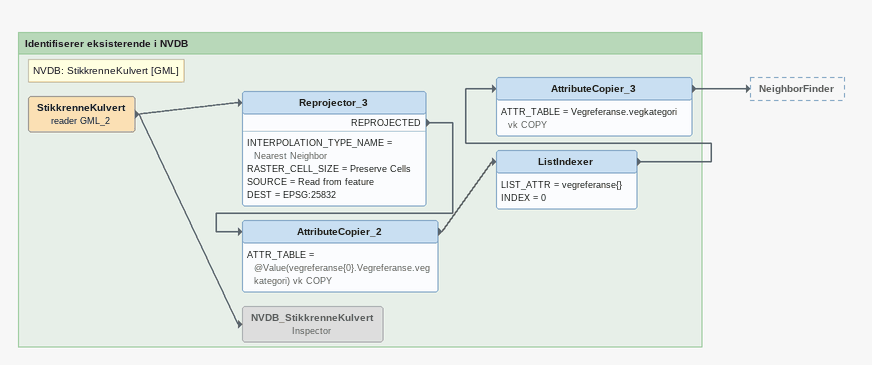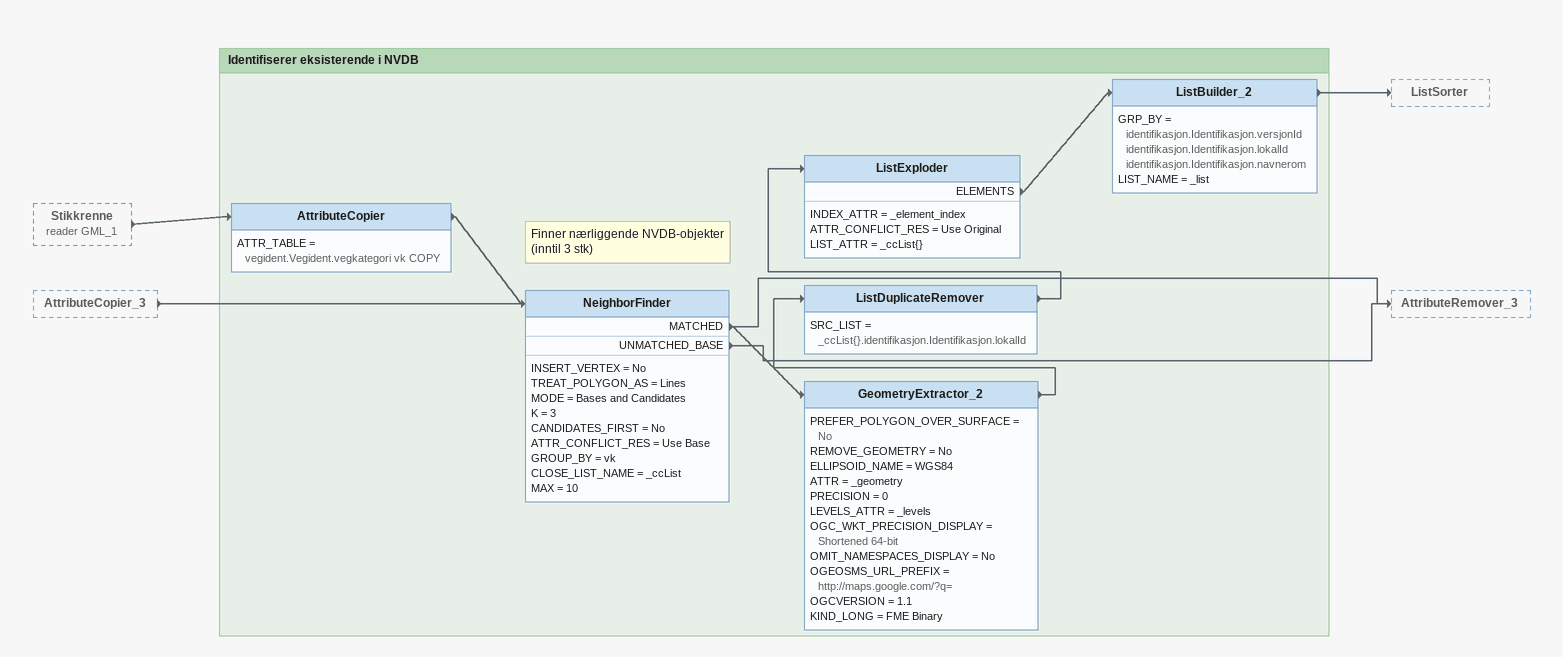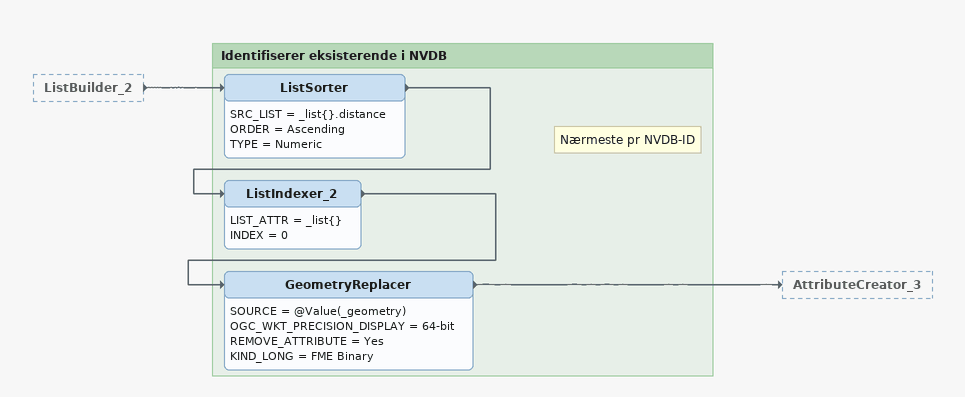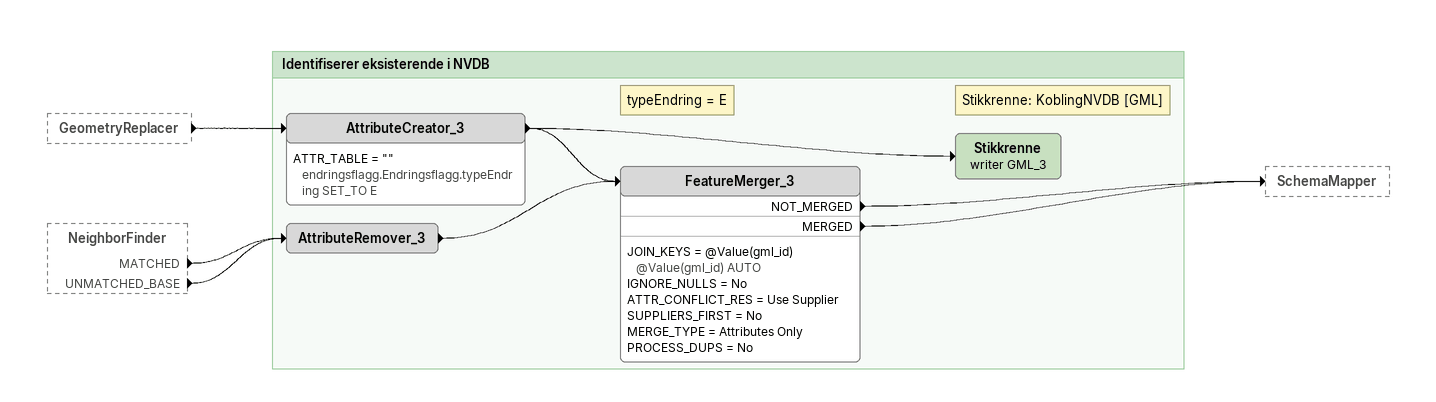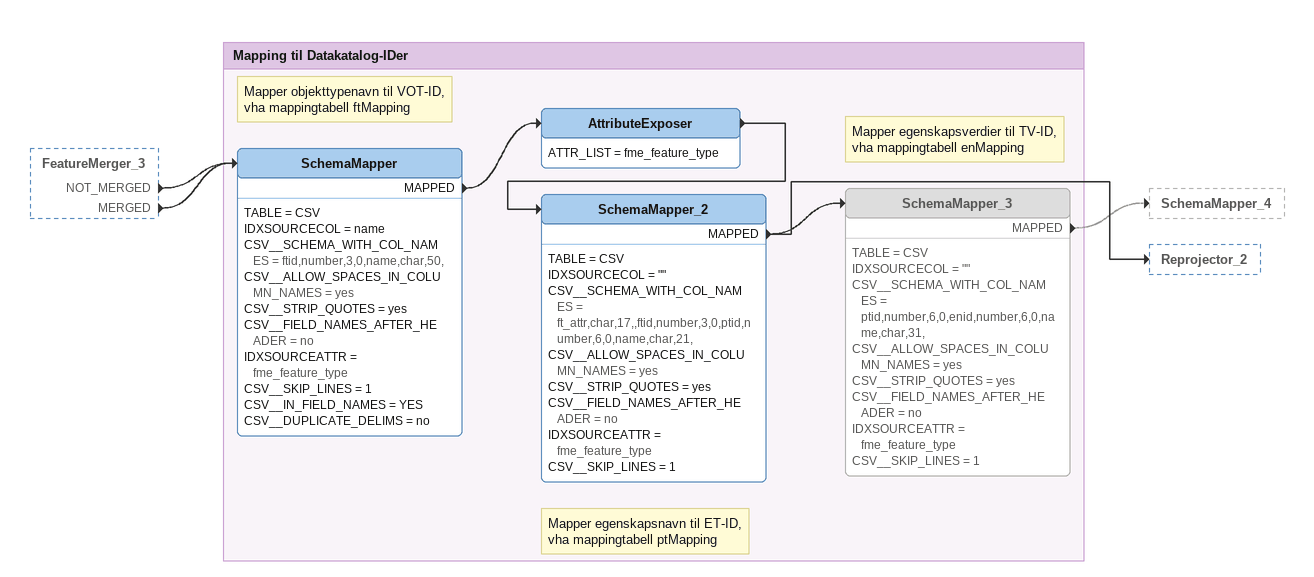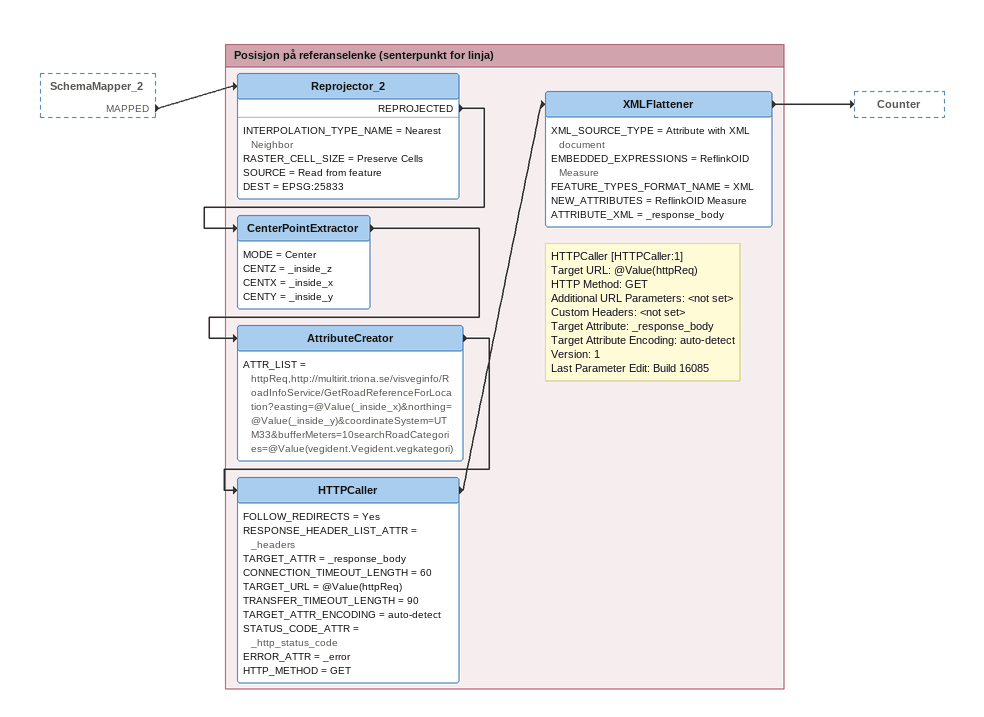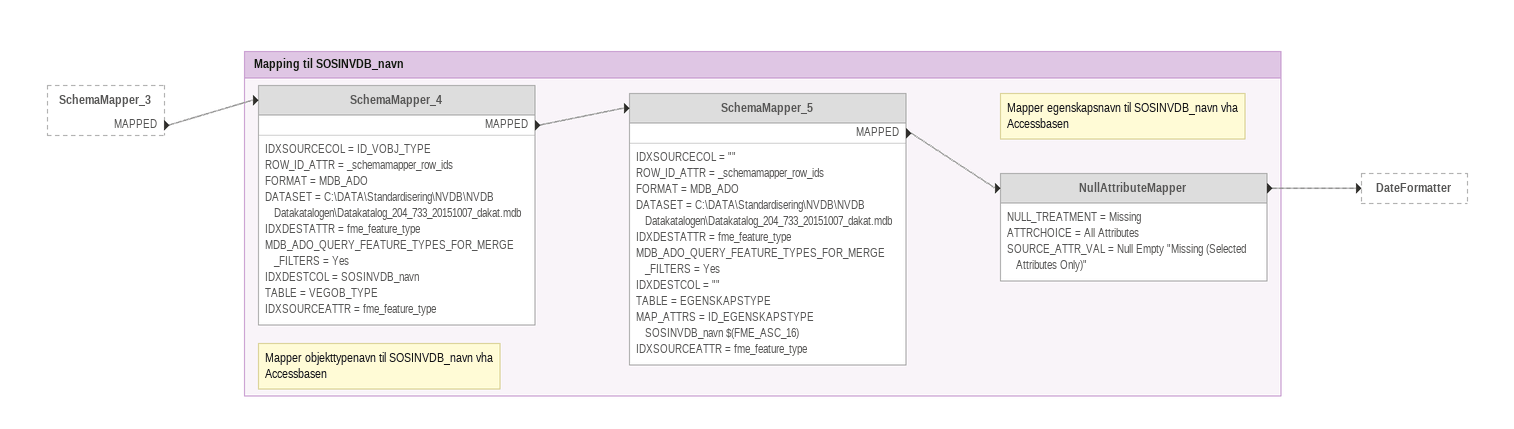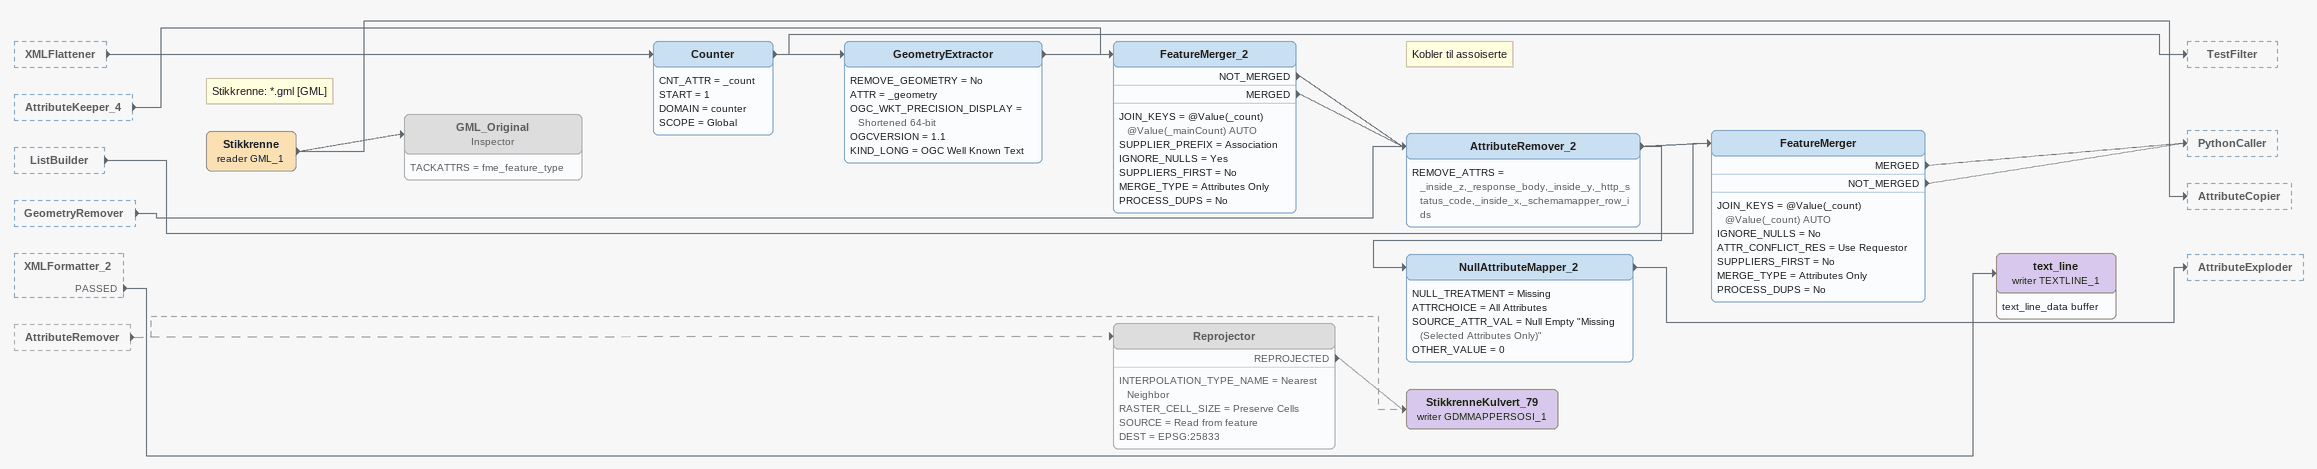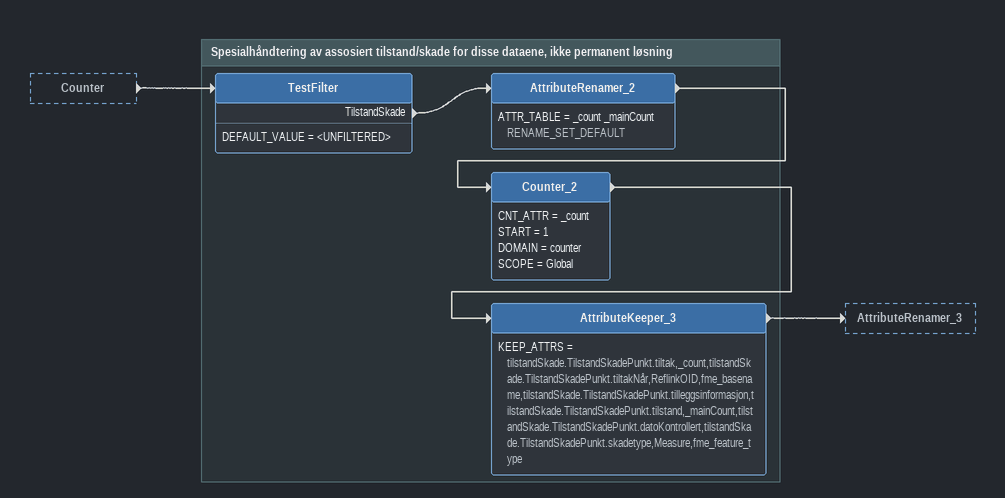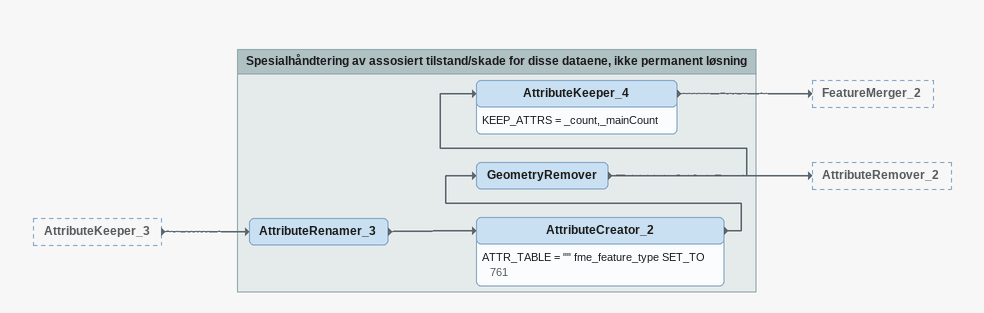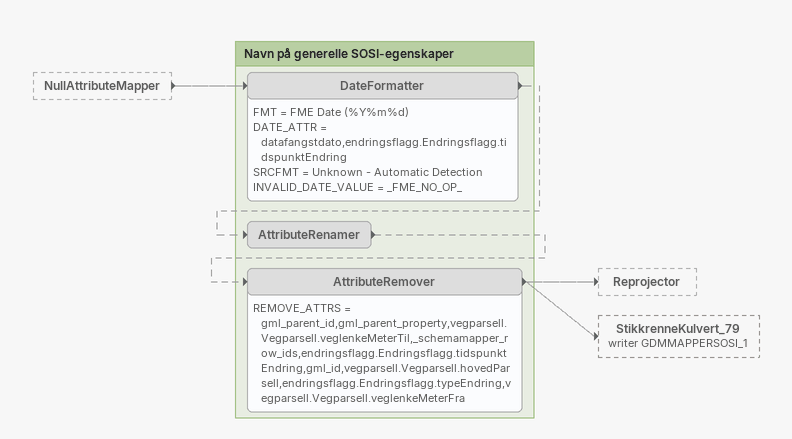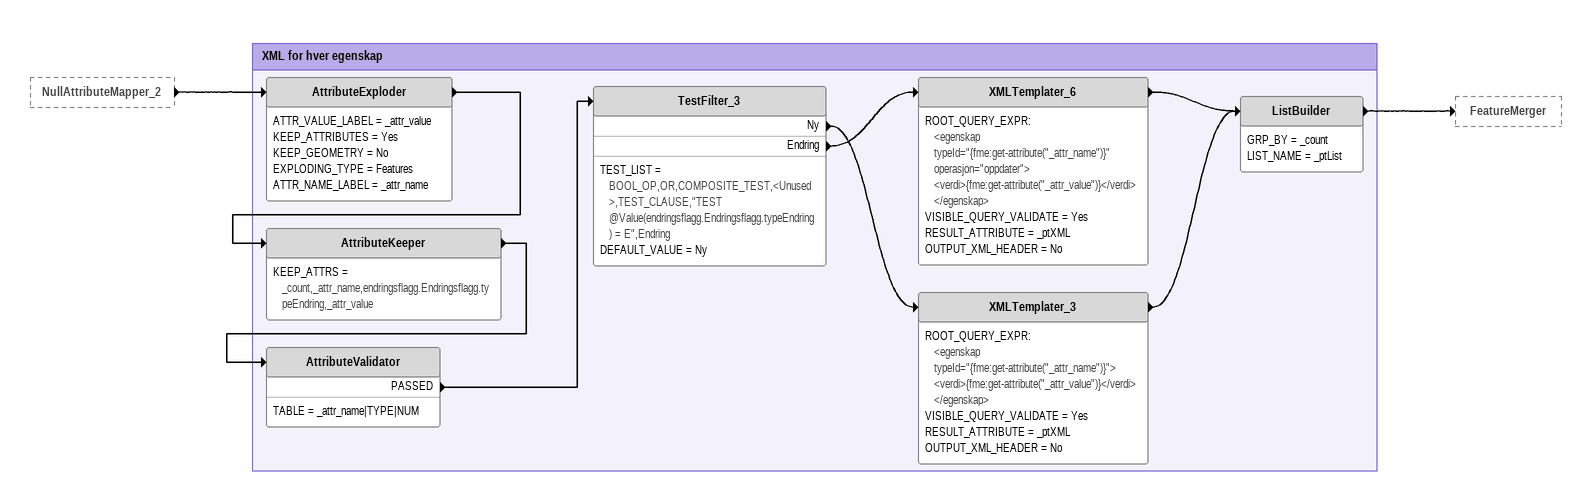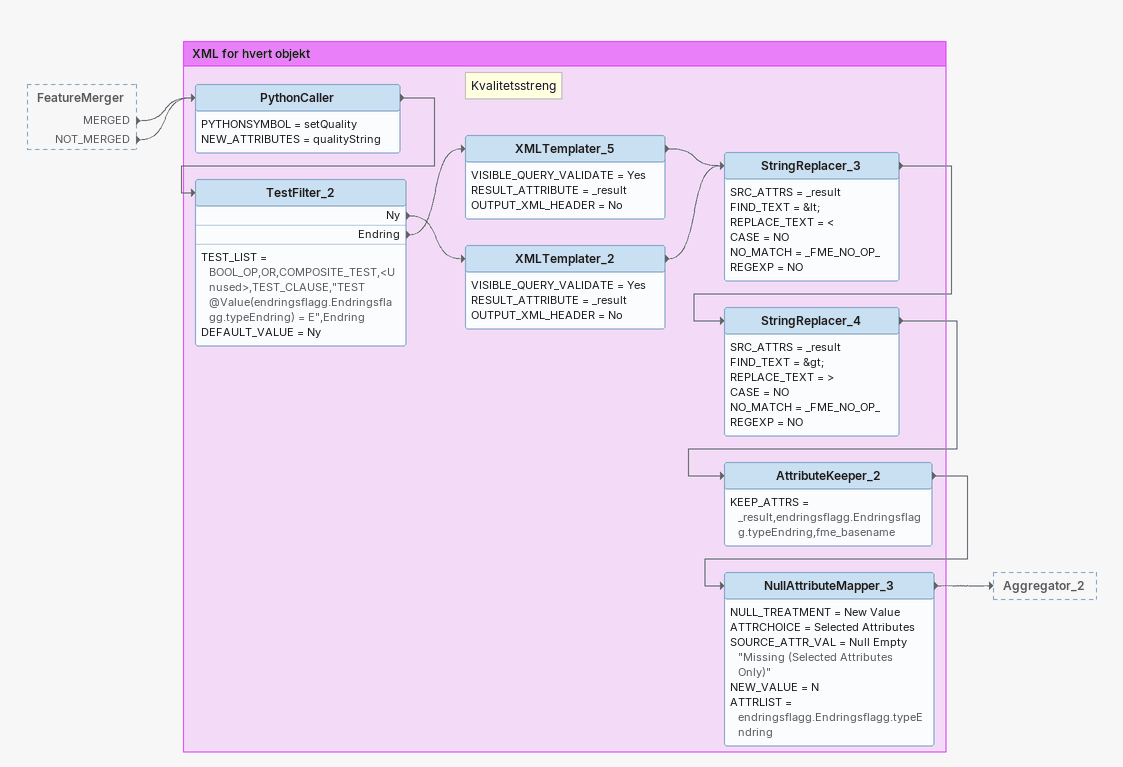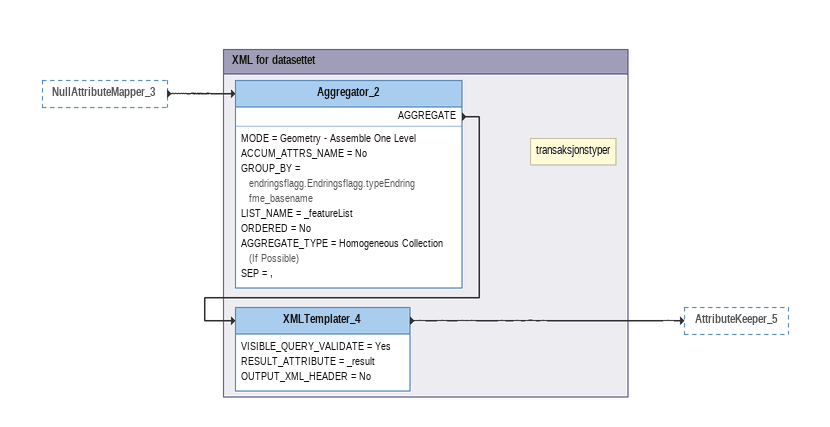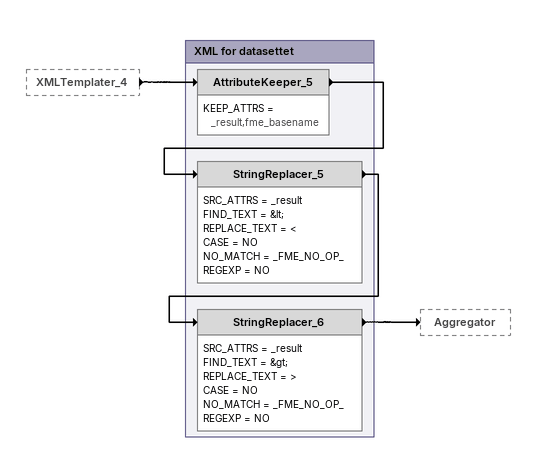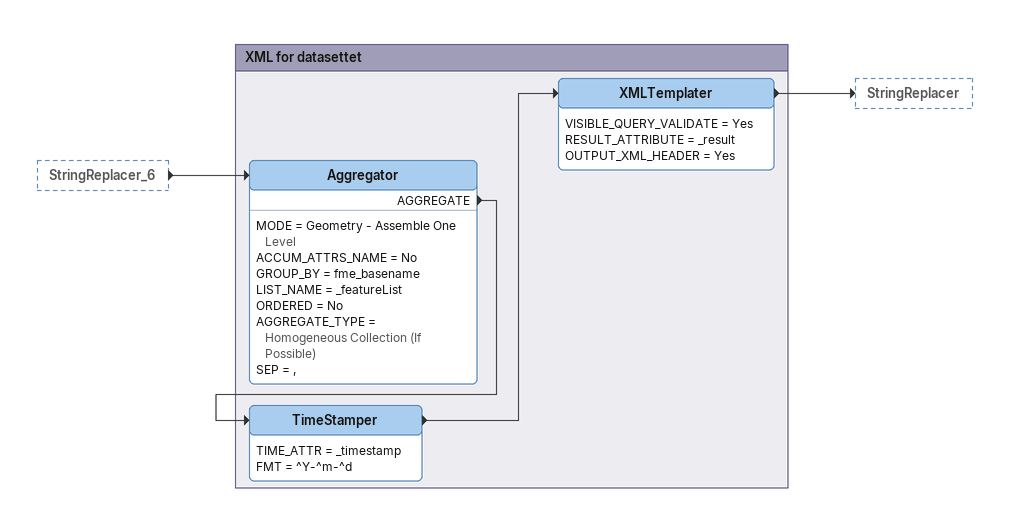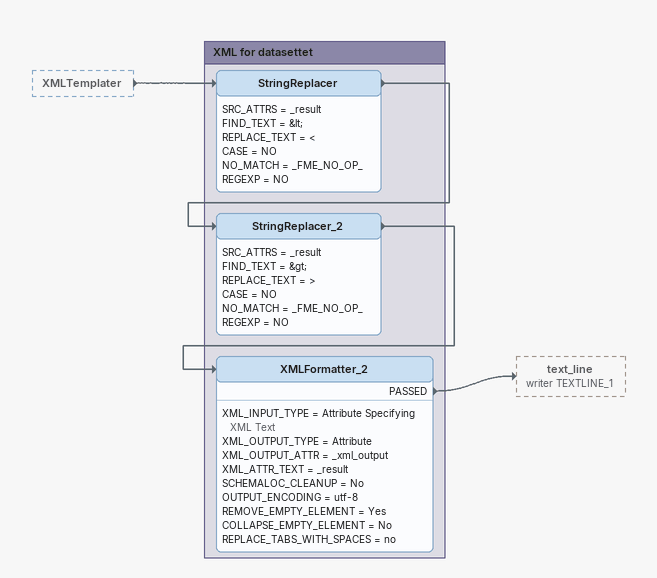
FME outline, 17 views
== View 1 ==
Bookmark: Identifiserer eksisterende i NVDB
Note: NVDB: StikkrenneKulvert [GML]
StikkrenneKulvert (reader GML_2)
    -> Reprojector_3
    -> NVDB_StikkrenneKulvert
Reprojector_3
    INTERPOLATION_TYPE_NAME = Nearest Neighbor
    RASTER_CELL_SIZE = Preserve Cells
    SOURCE = Read from feature
    DEST = EPSG:25832
    REPROJECTED -> AttributeCopier_2
AttributeCopier_2
    ATTR_TABLE = @Value(vegreferanse{0}.Vegreferanse.vegkategori) vk COPY
    -> ListIndexer
ListIndexer
    LIST_ATTR = vegreferanse{}
    INDEX = 0
    -> AttributeCopier_3
AttributeCopier_3
    ATTR_TABLE = Vegreferanse.vegkategori vk COPY
    -> NeighborFinder
NVDB_StikkrenneKulvert: Inspector [off]

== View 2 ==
Stikkrenne (reader GML_1) [outside]
    -> AttributeCopier
AttributeCopier_3 [outside]
    -> NeighborFinder

Bookmark: Identifiserer eksisterende i NVDB
AttributeCopier
    ATTR_TABLE = vegident.Vegident.vegkategori vk COPY
    -> NeighborFinder
Note: Finner nærliggende NVDB-objekter (inntil 3 stk)
NeighborFinder
    INSERT_VERTEX = No
    TREAT_POLYGON_AS = Lines
    MODE = Bases and Candidates
    K = 3
    CANDIDATES_FIRST = No
    ATTR_CONFLICT_RES = Use Base
    GROUP_BY = vk
    CLOSE_LIST_NAME = _ccList
    MAX = 10
    MATCHED -> GeometryExtractor_2
    MATCHED -> AttributeRemover_3
    UNMATCHED_BASE -> AttributeRemover_3
GeometryExtractor_2
    PREFER_POLYGON_OVER_SURFACE = No
    REMOVE_GEOMETRY = No
    ELLIPSOID_NAME = WGS84
    ATTR = _geometry
    PRECISION = 0
    LEVELS_ATTR = _levels
    OGC_WKT_PRECISION_DISPLAY = Shortened 64-bit
    OMIT_NAMESPACES_DISPLAY = No
    OGEOSMS_URL_PREFIX = http://maps.google.com/?q=
    OGCVERSION = 1.1
    KIND_LONG = FME Binary
    -> ListDuplicateRemover
ListDuplicateRemover
    SRC_LIST = _ccList{}.identifikasjon.Identifikasjon.lokalId
    -> ListExploder
ListExploder
    INDEX_ATTR = _element_index
    ATTR_CONFLICT_RES = Use Original
    LIST_ATTR = _ccList{}
    ELEMENTS -> ListBuilder_2
ListBuilder_2
    GRP_BY = identifikasjon.Identifikasjon.versjonId identifikasjon.Identifikasjon.lokalId identifikasjon.Identifikasjon.navnerom
    LIST_NAME = _list
    -> ListSorter

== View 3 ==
ListBuilder_2 [outside]
    -> ListSorter

Bookmark: Identifiserer eksisterende i NVDB
ListSorter
    SRC_LIST = _list{}.distance
    ORDER = Ascending
    TYPE = Numeric
    -> ListIndexer_2
Note: Nærmeste pr NVDB-ID
ListIndexer_2
    LIST_ATTR = _list{}
    INDEX = 0
    -> GeometryReplacer
GeometryReplacer
    SOURCE = @Value(_geometry)
    OGC_WKT_PRECISION_DISPLAY = 64-bit
    REMOVE_ATTRIBUTE = Yes
    KIND_LONG = FME Binary
    -> AttributeCreator_3

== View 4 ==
GeometryReplacer [outside]
    -> AttributeCreator_3
NeighborFinder [outside]
    MATCHED -> AttributeRemover_3
    UNMATCHED_BASE -> AttributeRemover_3

Bookmark: Identifiserer eksisterende i NVDB
Note: typeEndring = E
AttributeCreator_3
    ATTR_TABLE = "" endringsflagg.Endringsflagg.typeEndring SET_TO E
    -> Stikkrenne (writer GML_3)
    -> FeatureMerger_3
Note: Stikkrenne: KoblingNVDB [GML]
Stikkrenne (writer GML_3)
AttributeRemover_3
    -> FeatureMerger_3
FeatureMerger_3
    JOIN_KEYS = @Value(gml_id) @Value(gml_id) AUTO
    IGNORE_NULLS = No
    ATTR_CONFLICT_RES = Use Supplier
    SUPPLIERS_FIRST = No
    MERGE_TYPE = Attributes Only
    PROCESS_DUPS = No
    NOT_MERGED -> SchemaMapper
    MERGED -> SchemaMapper

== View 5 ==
FeatureMerger_3 [outside]
    NOT_MERGED -> SchemaMapper
    MERGED -> SchemaMapper

Bookmark: Mapping til Datakatalog-IDer
Note: Mapper objekttypenavn til VOT-ID, vha mappingtabell ftMapping
SchemaMapper
    TABLE = CSV
    IDXSOURCECOL = name
    CSV__SCHEMA_WITH_COL_NAMES = ftid,number,3,0,name,char,50,
    CSV__ALLOW_SPACES_IN_COLUMN_NAMES = yes
    CSV__STRIP_QUOTES = yes
    CSV__FIELD_NAMES_AFTER_HEADER = no
    IDXSOURCEATTR = fme_feature_type
    CSV__SKIP_LINES = 1
    CSV__IN_FIELD_NAMES = YES
    CSV__DUPLICATE_DELIMS = no
    MAPPED -> AttributeExposer
AttributeExposer
    ATTR_LIST = fme_feature_type
    -> SchemaMapper_2
Note: Mapper egenskapsnavn til ET-ID, vha mappingtabell ptMapping
SchemaMapper_2
    TABLE = CSV
    IDXSOURCECOL = ""
    CSV__SCHEMA_WITH_COL_NAMES = ft_attr,char,17,,ftid,number,3,0,ptid,number,6,0,name,char,21,
    CSV__ALLOW_SPACES_IN_COLUMN_NAMES = yes
    CSV__STRIP_QUOTES = yes
    CSV__FIELD_NAMES_AFTER_HEADER = no
    IDXSOURCEATTR = fme_feature_type
    CSV__SKIP_LINES = 1
    MAPPED -> SchemaMapper_3
    MAPPED -> Reprojector_2
Note: Mapper egenskapsverdier til TV-ID, vha mappingtabell enMapping
SchemaMapper_3 [off]
    TABLE = CSV
    IDXSOURCECOL = ""
    CSV__SCHEMA_WITH_COL_NAMES = ptid,number,6,0,enid,number,6,0,name,char,31,
    CSV__ALLOW_SPACES_IN_COLUMN_NAMES = yes
    CSV__STRIP_QUOTES = yes
    CSV__FIELD_NAMES_AFTER_HEADER = no
    IDXSOURCEATTR = fme_feature_type
    CSV__SKIP_LINES = 1
    MAPPED -> SchemaMapper_4 [off]

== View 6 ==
SchemaMapper_2 [outside]
    MAPPED -> Reprojector_2

Bookmark: Posisjon på referanselenke (senterpunkt for linja)
Reprojector_2
    INTERPOLATION_TYPE_NAME = Nearest Neighbor
    RASTER_CELL_SIZE = Preserve Cells
    SOURCE = Read from feature
    DEST = EPSG:25833
    REPROJECTED -> CenterPointExtractor
CenterPointExtractor
    MODE = Center
    CENTZ = _inside_z
    CENTX = _inside_x
    CENTY = _inside_y
    -> AttributeCreator
AttributeCreator
    ATTR_LIST = httpReq,http://multirit.triona.se/visveginfo/RoadInfoService/GetRoadReferenceForLocation?easting=@Value(_inside_x)&northing=@Value(_inside_y)&coordinateSystem=UTM33&bufferMeters=10searchRoadCategories=@Value(vegident.Vegident.vegkategori)
    -> HTTPCaller
Note: HTTPCaller [HTTPCaller:1] / Target URL: @Value(httpReq) / HTTP Method: GET / Additional URL Parameters: <not set> / Custom Headers: <not set> / Target Attribute: _response_body / Target Attribute Encoding: auto-detect / Version: 1 / Last Parameter Edit: Build 16085
HTTPCaller
    FOLLOW_REDIRECTS = Yes
    RESPONSE_HEADER_LIST_ATTR = _headers
    TARGET_ATTR = _response_body
    CONNECTION_TIMEOUT_LENGTH = 60
    TARGET_URL = @Value(httpReq)
    TRANSFER_TIMEOUT_LENGTH = 90
    TARGET_ATTR_ENCODING = auto-detect
    STATUS_CODE_ATTR = _http_status_code
    ERROR_ATTR = _error
    HTTP_METHOD = GET
    -> XMLFlattener
XMLFlattener
    XML_SOURCE_TYPE = Attribute with XML document
    EMBEDDED_EXPRESSIONS = ReflinkOID Measure
    FEATURE_TYPES_FORMAT_NAME = XML
    NEW_ATTRIBUTES = ReflinkOID Measure
    ATTRIBUTE_XML = _response_body
    -> Counter

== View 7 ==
SchemaMapper_3 [outside]
    MAPPED -> SchemaMapper_4 [off]

Bookmark: Mapping til SOSINVDB_navn
Note: Mapper objekttypenavn til SOSINVDB_navn vha Accessbasen
SchemaMapper_4 [off]
    IDXSOURCECOL = ID_VOBJ_TYPE
    ROW_ID_ATTR = _schemamapper_row_ids
    FORMAT = MDB_ADO
    DATASET = C:\DATA\Standardisering\NVDB\NVDB Datakatalogen\Datakatalog_204_733_20151007_dakat.mdb
    IDXDESTATTR = fme_feature_type
    MDB_ADO_QUERY_FEATURE_TYPES_FOR_MERGE_FILTERS = Yes
    IDXDESTCOL = SOSINVDB_navn
    TABLE = VEGOB_TYPE
    IDXSOURCEATTR = fme_feature_type
    MAPPED -> SchemaMapper_5 [off]
Note: Mapper egenskapsnavn til SOSINVDB_navn vha Accessbasen
SchemaMapper_5 [off]
    IDXSOURCECOL = ""
    ROW_ID_ATTR = _schemamapper_row_ids
    FORMAT = MDB_ADO
    DATASET = C:\DATA\Standardisering\NVDB\NVDB Datakatalogen\Datakatalog_204_733_20151007_dakat.mdb
    IDXDESTATTR = fme_feature_type
    MDB_ADO_QUERY_FEATURE_TYPES_FOR_MERGE_FILTERS = Yes
    IDXDESTCOL = ""
    TABLE = EGENSKAPSTYPE
    MAP_ATTRS = ID_EGENSKAPSTYPE SOSINVDB_navn $(FME_ASC_16)
    IDXSOURCEATTR = fme_feature_type
    MAPPED -> NullAttributeMapper [off]
NullAttributeMapper [off]
    NULL_TREATMENT = Missing
    ATTRCHOICE = All Attributes
    SOURCE_ATTR_VAL = Null Empty "Missing (Selected Attributes Only)"
    -> DateFormatter [off]

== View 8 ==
XMLFlattener [outside]
    -> Counter
AttributeKeeper_4 [outside]
    -> FeatureMerger_2
ListBuilder [outside]
    -> FeatureMerger
GeometryRemover [outside]
    -> AttributeRemover_2
XMLFormatter_2 [outside]
    PASSED -> text_line (writer TEXTLINE_1)
AttributeRemover [outside]
    -> Reprojector [off]
    -> StikkrenneKulvert_79 (writer GDMMAPPERSOSI_1) [off]
Note: Stikkrenne: *.gml [GML]
Stikkrenne (reader GML_1)
    -> GML_Original
    -> AttributeCopier
GML_Original: Inspector [off]
    TACKATTRS = fme_feature_type
Counter
    CNT_ATTR = _count
    START = 1
    DOMAIN = counter
    SCOPE = Global
    -> TestFilter
    -> GeometryExtractor
GeometryExtractor
    REMOVE_GEOMETRY = No
    ATTR = _geometry
    OGC_WKT_PRECISION_DISPLAY = Shortened 64-bit
    OGCVERSION = 1.1
    KIND_LONG = OGC Well Known Text
    -> FeatureMerger_2
Note: Kobler til assoiserte
FeatureMerger_2
    JOIN_KEYS = @Value(_count) @Value(_mainCount) AUTO
    SUPPLIER_PREFIX = Association
    IGNORE_NULLS = Yes
    SUPPLIERS_FIRST = No
    MERGE_TYPE = Attributes Only
    PROCESS_DUPS = No
    NOT_MERGED -> AttributeRemover_2
    MERGED -> AttributeRemover_2
AttributeRemover_2
    REMOVE_ATTRS = _inside_z,_response_body,_inside_y,_http_status_code,_inside_x,_schemamapper_row_ids
    -> NullAttributeMapper_2
    -> FeatureMerger
NullAttributeMapper_2
    NULL_TREATMENT = Missing
    ATTRCHOICE = All Attributes
    SOURCE_ATTR_VAL = Null Empty "Missing (Selected Attributes Only)"
    OTHER_VALUE = 0
    -> AttributeExploder
FeatureMerger
    JOIN_KEYS = @Value(_count) @Value(_count) AUTO
    IGNORE_NULLS = No
    ATTR_CONFLICT_RES = Use Requestor
    SUPPLIERS_FIRST = No
    MERGE_TYPE = Attributes Only
    PROCESS_DUPS = No
    MERGED -> PythonCaller
    NOT_MERGED -> PythonCaller
text_line (writer TEXTLINE_1)
    attributes: text_line_data buffer
Reprojector [off]
    INTERPOLATION_TYPE_NAME = Nearest Neighbor
    RASTER_CELL_SIZE = Preserve Cells
    SOURCE = Read from feature
    DEST = EPSG:25833
    REPROJECTED -> StikkrenneKulvert_79 (writer GDMMAPPERSOSI_1) [off]
StikkrenneKulvert_79 (writer GDMMAPPERSOSI_1)

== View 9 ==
Counter [outside]
    -> TestFilter

Bookmark: Spesialhåndtering av assosiert tilstand/skade for disse dataene, ikke permanent løsning
TestFilter
    DEFAULT_VALUE = <UNFILTERED>
    TilstandSkade -> AttributeRenamer_2
AttributeRenamer_2
    ATTR_TABLE = _count _mainCount RENAME_SET_DEFAULT
    -> Counter_2
Counter_2
    CNT_ATTR = _count
    START = 1
    DOMAIN = counter
    SCOPE = Global
    -> AttributeKeeper_3
AttributeKeeper_3
    KEEP_ATTRS = tilstandSkade.TilstandSkadePunkt.tiltak,_count,tilstandSkade.TilstandSkadePunkt.tiltakNår,ReflinkOID,fme_basename,tilstandSkade.TilstandSkadePunkt.tilleggsinformasjon,tilstandSkade.TilstandSkadePunkt.tilstand,_mainCount,tilstandSkade.TilstandSkadePunkt.datoKontrollert,tilstandSkade.TilstandSkadePunkt.skadetype,Measure,fme_feature_type
    -> AttributeRenamer_3

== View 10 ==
AttributeKeeper_3 [outside]
    -> AttributeRenamer_3

Bookmark: Spesialhåndtering av assosiert tilstand/skade for disse dataene, ikke permanent løsning
AttributeRenamer_3
    -> AttributeCreator_2
AttributeCreator_2
    ATTR_TABLE = "" fme_feature_type SET_TO 761
    -> GeometryRemover
GeometryRemover
    -> AttributeRemover_2
    -> AttributeKeeper_4
AttributeKeeper_4
    KEEP_ATTRS = _count,_mainCount
    -> FeatureMerger_2

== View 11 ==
NullAttributeMapper [outside]
    -> DateFormatter [off]

Bookmark: Navn på generelle SOSI-egenskaper
DateFormatter [off]
    FMT = FME Date (%Y%m%d)
    DATE_ATTR = datafangstdato,endringsflagg.Endringsflagg.tidspunktEndring
    SRCFMT = Unknown - Automatic Detection
    INVALID_DATE_VALUE = _FME_NO_OP_
    -> AttributeRenamer [off]
AttributeRenamer [off]
    -> AttributeRemover [off]
AttributeRemover [off]
    REMOVE_ATTRS = gml_parent_id,gml_parent_property,vegparsell.Vegparsell.veglenkeMeterTil,_schemamapper_row_ids,endringsflagg.Endringsflagg.tidspunktEndring,gml_id,vegparsell.Vegparsell.hovedParsell,endringsflagg.Endringsflagg.typeEndring,vegparsell.Vegparsell.veglenkeMeterFra
    -> Reprojector [off]
    -> StikkrenneKulvert_79 (writer GDMMAPPERSOSI_1) [off]

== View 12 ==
NullAttributeMapper_2 [outside]
    -> AttributeExploder

Bookmark: XML for hver egenskap
AttributeExploder
    ATTR_VALUE_LABEL = _attr_value
    KEEP_ATTRIBUTES = Yes
    KEEP_GEOMETRY = No
    EXPLODING_TYPE = Features
    ATTR_NAME_LABEL = _attr_name
    -> AttributeKeeper
AttributeKeeper
    KEEP_ATTRS = _count,_attr_name,endringsflagg.Endringsflagg.typeEndring,_attr_value
    -> AttributeValidator
AttributeValidator
    TABLE = _attr_name|TYPE|NUM
    PASSED -> TestFilter_3
TestFilter_3
    TEST_LIST = BOOL_OP,OR,COMPOSITE_TEST,<Unused>,TEST_CLAUSE,"TEST @Value(endringsflagg.Endringsflagg.typeEndring) = E",Endring
    DEFAULT_VALUE = Ny
    Ny -> XMLTemplater_3
    Endring -> XMLTemplater_6
XMLTemplater_6
    ROOT_QUERY_EXPR:
      <egenskap typeId="{fme:get-attribute("_attr_name")}" operasjon="oppdater">
          <verdi>{fme:get-attribute("_attr_value")}</verdi>
      </egenskap>
    VISIBLE_QUERY_VALIDATE = Yes
    RESULT_ATTRIBUTE = _ptXML
    OUTPUT_XML_HEADER = No
    -> ListBuilder
XMLTemplater_3
    ROOT_QUERY_EXPR:
      <egenskap typeId="{fme:get-attribute("_attr_name")}">
          <verdi>{fme:get-attribute("_attr_value")}</verdi>
      </egenskap>
    VISIBLE_QUERY_VALIDATE = Yes
    RESULT_ATTRIBUTE = _ptXML
    OUTPUT_XML_HEADER = No
    -> ListBuilder
ListBuilder
    GRP_BY = _count
    LIST_NAME = _ptList
    -> FeatureMerger

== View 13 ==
FeatureMerger [outside]
    MERGED -> PythonCaller
    NOT_MERGED -> PythonCaller

Bookmark: XML for hvert objekt
Note: Kvalitetsstreng
PythonCaller
    PYTHONSYMBOL = setQuality
    NEW_ATTRIBUTES = qualityString
    -> TestFilter_2
TestFilter_2
    TEST_LIST = BOOL_OP,OR,COMPOSITE_TEST,<Unused>,TEST_CLAUSE,"TEST @Value(endringsflagg.Endringsflagg.typeEndring) = E",Endring
    DEFAULT_VALUE = Ny
    Ny -> XMLTemplater_2
    Endring -> XMLTemplater_5
XMLTemplater_5
    VISIBLE_QUERY_VALIDATE = Yes
    RESULT_ATTRIBUTE = _result
    OUTPUT_XML_HEADER = No
    -> StringReplacer_3
XMLTemplater_2
    VISIBLE_QUERY_VALIDATE = Yes
    RESULT_ATTRIBUTE = _result
    OUTPUT_XML_HEADER = No
    -> StringReplacer_3
StringReplacer_3
    SRC_ATTRS = _result
    FIND_TEXT = &lt;
    REPLACE_TEXT = <
    CASE = NO
    NO_MATCH = _FME_NO_OP_
    REGEXP = NO
    -> StringReplacer_4
StringReplacer_4
    SRC_ATTRS = _result
    FIND_TEXT = &gt;
    REPLACE_TEXT = >
    CASE = NO
    NO_MATCH = _FME_NO_OP_
    REGEXP = NO
    -> AttributeKeeper_2
AttributeKeeper_2
    KEEP_ATTRS = _result,endringsflagg.Endringsflagg.typeEndring,fme_basename
    -> NullAttributeMapper_3
NullAttributeMapper_3
    NULL_TREATMENT = New Value
    ATTRCHOICE = Selected Attributes
    SOURCE_ATTR_VAL = Null Empty "Missing (Selected Attributes Only)"
    NEW_VALUE = N
    ATTRLIST = endringsflagg.Endringsflagg.typeEndring
    -> Aggregator_2

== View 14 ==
NullAttributeMapper_3 [outside]
    -> Aggregator_2

Bookmark: XML for datasettet
Aggregator_2
    MODE = Geometry - Assemble One Level
    ACCUM_ATTRS_NAME = No
    GROUP_BY = endringsflagg.Endringsflagg.typeEndring fme_basename
    LIST_NAME = _featureList
    ORDERED = No
    AGGREGATE_TYPE = Homogeneous Collection (If Possible)
    SEP = ,
    AGGREGATE -> XMLTemplater_4
Note: transaksjonstyper
XMLTemplater_4
    VISIBLE_QUERY_VALIDATE = Yes
    RESULT_ATTRIBUTE = _result
    OUTPUT_XML_HEADER = No
    -> AttributeKeeper_5

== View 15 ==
XMLTemplater_4 [outside]
    -> AttributeKeeper_5

Bookmark: XML for datasettet
AttributeKeeper_5
    KEEP_ATTRS = _result,fme_basename
    -> StringReplacer_5
StringReplacer_5
    SRC_ATTRS = _result
    FIND_TEXT = &lt;
    REPLACE_TEXT = <
    CASE = NO
    NO_MATCH = _FME_NO_OP_
    REGEXP = NO
    -> StringReplacer_6
StringReplacer_6
    SRC_ATTRS = _result
    FIND_TEXT = &gt;
    REPLACE_TEXT = >
    CASE = NO
    NO_MATCH = _FME_NO_OP_
    REGEXP = NO
    -> Aggregator

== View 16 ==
StringReplacer_6 [outside]
    -> Aggregator

Bookmark: XML for datasettet
Aggregator
    MODE = Geometry - Assemble One Level
    ACCUM_ATTRS_NAME = No
    GROUP_BY = fme_basename
    LIST_NAME = _featureList
    ORDERED = No
    AGGREGATE_TYPE = Homogeneous Collection (If Possible)
    SEP = ,
    AGGREGATE -> TimeStamper
TimeStamper
    TIME_ATTR = _timestamp
    FMT = ^Y-^m-^d
    -> XMLTemplater
XMLTemplater
    VISIBLE_QUERY_VALIDATE = Yes
    RESULT_ATTRIBUTE = _result
    OUTPUT_XML_HEADER = Yes
    -> StringReplacer

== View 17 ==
XMLTemplater [outside]
    -> StringReplacer

Bookmark: XML for datasettet
StringReplacer
    SRC_ATTRS = _result
    FIND_TEXT = &lt;
    REPLACE_TEXT = <
    CASE = NO
    NO_MATCH = _FME_NO_OP_
    REGEXP = NO
    -> StringReplacer_2
StringReplacer_2
    SRC_ATTRS = _result
    FIND_TEXT = &gt;
    REPLACE_TEXT = >
    CASE = NO
    NO_MATCH = _FME_NO_OP_
    REGEXP = NO
    -> XMLFormatter_2
XMLFormatter_2
    XML_INPUT_TYPE = Attribute Specifying XML Text
    XML_OUTPUT_TYPE = Attribute
    XML_OUTPUT_ATTR = _xml_output
    XML_ATTR_TEXT = _result
    SCHEMALOC_CLEANUP = No
    OUTPUT_ENCODING = utf-8
    REMOVE_EMPTY_ELEMENT = Yes
    COLLAPSE_EMPTY_ELEMENT = No
    REPLACE_TABS_WITH_SPACES = no
    PASSED -> text_line (writer TEXTLINE_1)
